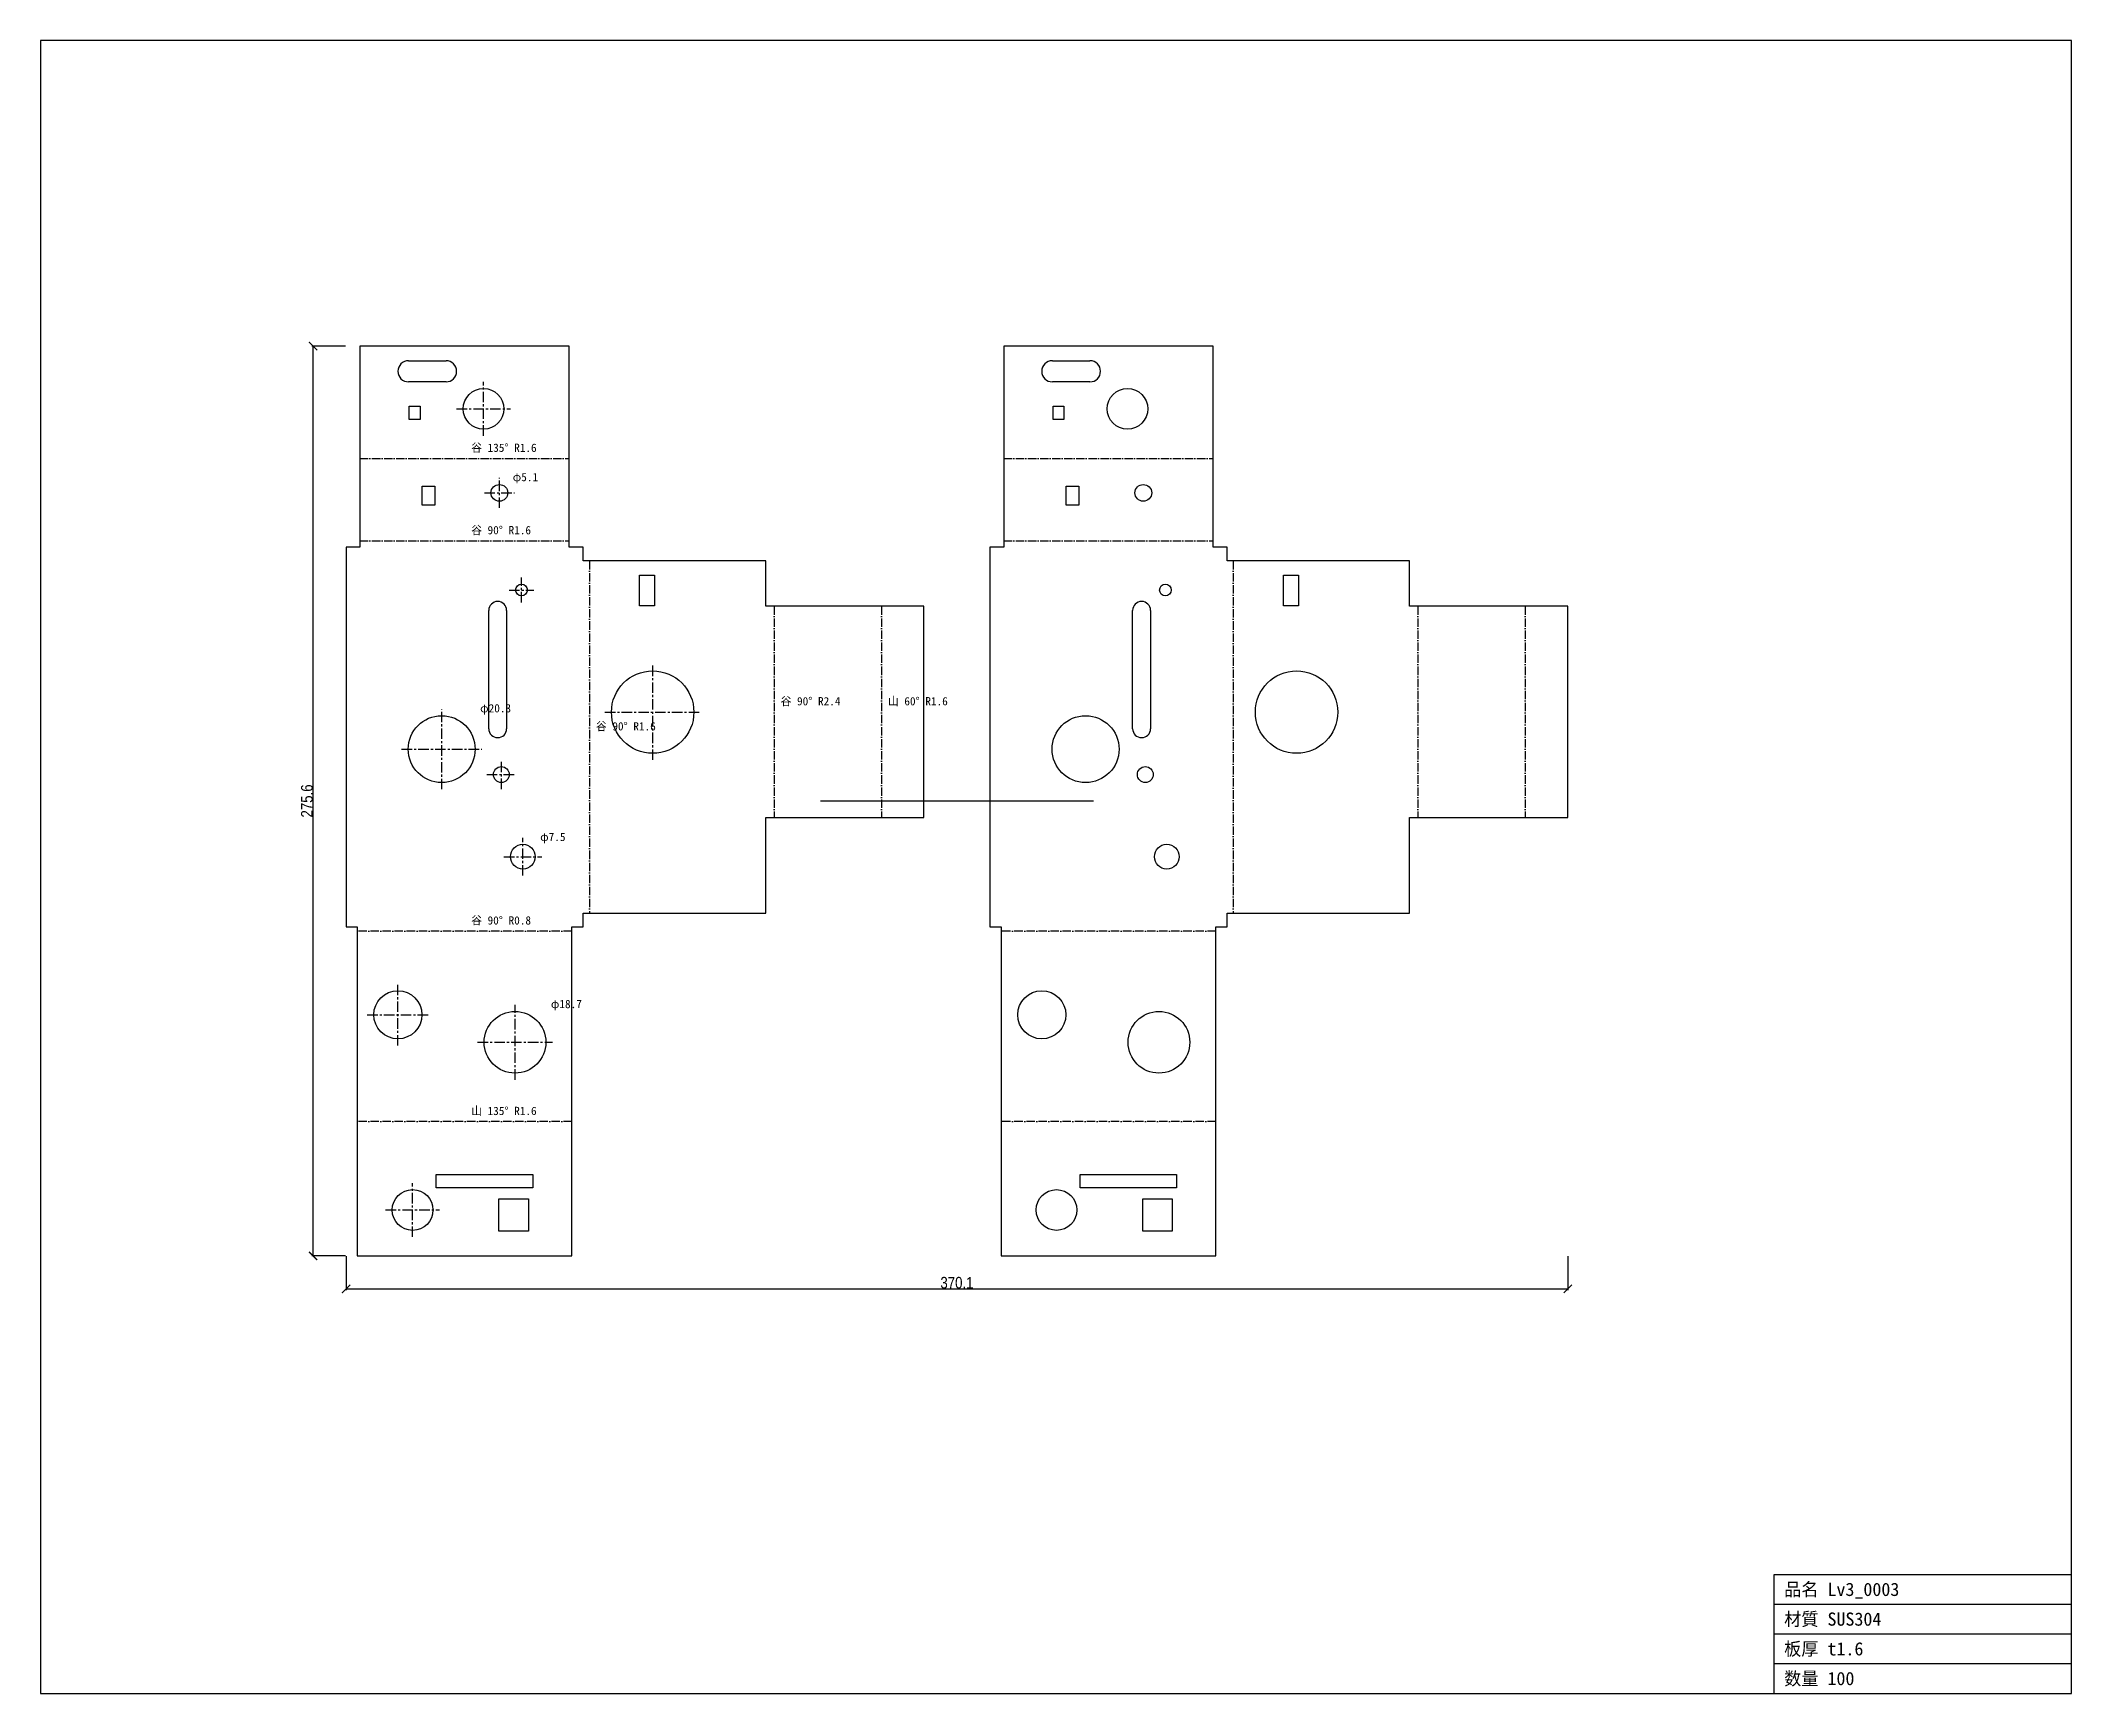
# Model space of a CAD drawing. Header units: millimetres. Extents: x -93 to 523, y -232 to 268.
import ezdxf

# ---------------------------------------------------------------- set-up
doc = ezdxf.new("R2010")
doc.units = ezdxf.units.MM
doc.linetypes.add('CENTER', pattern=[5.08, 3.175, -0.635, 0.635, -0.635])
doc.linetypes.add('DASHDOT', pattern=[3.556, 2.54, -0.508, 0, -0.508])
for name, color, linetype in [('ケガキ', 7, 'Continuous'), ('中心線', 7, 'Continuous'), ('図枠', 7, 'Continuous'), ('外形', 7, 'Continuous'), ('寸法', 7, 'Continuous'), ('文字', 7, 'Continuous'), ('曲げ線', 7, 'Continuous')]:
    doc.layers.add(name, color=color, linetype=linetype)
doc.styles.add('OpenSansCondensed-Light', font='OpenSansCondensed-Light.ttf')
doc.dimstyles.new('EZDXF', dxfattribs={"dimtxt": 0.25, "dimasz": 0.175, "dimexe": 0.375, "dimexo": 0.125, "dimgap": 0.1, "dimtad": 1, "dimlfac": 100, "dimzin": 12, "dimdsep": 46, "dimtxsty": 'OpenSansCondensed-Light', "dimblk": 'ARCHTICK', "dimcen": 2.5, "dimazin": 3, "dimtfac": 0.5, "dimtmove": 2, "dimatfit": 3})

# ---------------------------------------------------------------- blocks, each defined once
blk = doc.blocks.new('_ARCHTICK')
at = {"color": 0, "linetype": 'BYBLOCK', "const_width": 0.15}
blk.add_lwpolyline([(-0.5, -0.5), (0.5, 0.5)], dxfattribs=at)

msp = doc.modelspace()

# ---------------------------------------------------------------- linework, layer by layer
at = {"layer": 'ケガキ'}
msp.add_line((143.7, 38.16), (226.38, 38.16), dxfattribs=at)
at = {"layer": '中心線', "color": 1, "linetype": 'CENTER'}
for p, q in [((41.65, 148.79), (41.65, 165.1)), ((33.49, 156.94), (49.8, 156.94)), ((46.44, 126.95), (46.44, 136.02)), ((41.91, 131.48), (50.98, 131.48)), ((53.14, 98.29), (53.14, 105.83)), ((49.37, 102.06), (56.91, 102.06)), ((92.87, 50.6), (92.87, 79.56)), ((28.96, 41.71), (28.96, 66)), ((78.39, 65.08), (107.35, 65.08)), ((16.81, 53.86), (41.1, 53.86)), ((47.04, 41.76), (47.04, 50.57)), ((42.64, 46.16), (51.45, 46.16)), ((53.55, 15.55), (53.55, 27.03)), ((47.81, 21.29), (59.29, 21.29)), ((15.7, -35.91), (15.7, -17.32)), ((51.18, -46.28), (51.18, -23.59)), ((6.41, -26.61), (25, -26.61)), ((39.84, -34.93), (62.53, -34.93)), ((20.16, -93.9), (20.16, -77.56)), ((11.99, -85.73), (28.33, -85.73))]:
    msp.add_line(p, q, dxfattribs=at)
at = {"layer": '図枠'}
for p, q in [((522.59, 268.48), (-92.52, 268.48)), ((-92.52, 268.48), (-92.52, -232.15)), ((522.59, -232.15), (522.59, 268.48)), ((432.59, -232.15), (432.59, -196.15)), ((432.59, -196.15), (522.59, -196.15)), ((432.59, -205.15), (522.59, -205.15)), ((432.59, -214.15), (522.59, -214.15)), ((432.59, -223.15), (522.59, -223.15)), ((-92.52, -232.15), (522.59, -232.15))]:
    msp.add_line(p, q, dxfattribs=at)
at = {"layer": '外形'}
for p, q in [((67.61, 175.96), (4.2, 175.96)), ((4.2, 175.96), (4.2, 115.06)), ((67.61, 115.06), (67.61, 175.96)), ((262.65, 175.96), (199.24, 175.96)), ((199.24, 175.96), (199.24, 115.06)), ((262.65, 115.06), (262.65, 175.96)), ((18.91, 171.53), (30.28, 171.53)), ((213.94, 171.53), (225.31, 171.53)), ((30.28, 165.1), (18.91, 165.1)), ((225.31, 165.1), (213.94, 165.1)), ((19.14, 153.76), (19.14, 157.78)), ((19.14, 157.78), (22.42, 157.78)), ((22.42, 157.78), (22.42, 153.76)), ((214.18, 153.76), (214.18, 157.78)), ((214.18, 157.78), (217.46, 157.78)), ((217.46, 157.78), (217.46, 153.76)), ((22.42, 153.76), (19.14, 153.76)), ((217.46, 153.76), (214.18, 153.76)), ((23.08, 127.79), (23.08, 133.5)), ((23.08, 133.5), (26.91, 133.5)), ((26.91, 133.5), (26.91, 127.79)), ((218.12, 127.79), (218.12, 133.5)), ((218.12, 133.5), (221.95, 133.5)), ((221.95, 133.5), (221.95, 127.79)), ((26.91, 127.79), (23.08, 127.79)), ((221.95, 127.79), (218.12, 127.79)), ((4.2, 115.06), (0, 115.06)), ((0, 115.06), (0, 0)), ((71.81, 115.06), (67.61, 115.06)), ((71.81, 110.86), (71.81, 115.06)), ((127.13, 110.86), (71.81, 110.86)), ((127.13, 97.13), (127.13, 110.86)), ((199.24, 115.06), (195.04, 115.06)), ((195.04, 115.06), (195.04, 0)), ((266.85, 115.06), (262.65, 115.06)), ((266.85, 110.86), (266.85, 115.06)), ((322.16, 110.86), (266.85, 110.86)), ((322.16, 97.13), (322.16, 110.86)), ((88.86, 106.55), (93.43, 106.55)), ((88.86, 97.29), (88.86, 106.55)), ((93.43, 106.55), (93.43, 97.29)), ((283.9, 106.55), (288.47, 106.55)), ((283.9, 97.29), (283.9, 106.55)), ((288.47, 106.55), (288.47, 97.29)), ((43.22, 60.06), (43.22, 95.88)), ((48.64, 95.88), (48.64, 60.06)), ((93.43, 97.29), (88.86, 97.29)), ((175.04, 97.13), (127.13, 97.13)), ((175.04, 33.12), (175.04, 97.13)), ((238.25, 60.06), (238.25, 95.88)), ((243.67, 95.88), (243.67, 60.06)), ((288.47, 97.29), (283.9, 97.29)), ((370.07, 97.13), (322.16, 97.13)), ((370.07, 33.12), (370.07, 97.13)), ((127.13, 4.2), (127.13, 33.12)), ((127.13, 33.12), (175.04, 33.12)), ((322.16, 4.2), (322.16, 33.12)), ((322.16, 33.12), (370.07, 33.12)), ((0, 0), (3.4, 0)), ((3.4, 0), (3.4, -99.63)), ((68.41, -99.63), (68.41, 0)), ((68.41, 0), (71.81, 0)), ((71.81, 0), (71.81, 4.2)), ((71.81, 4.2), (127.13, 4.2)), ((195.04, 0), (198.44, 0)), ((198.44, 0), (198.44, -99.63)), ((263.45, -99.63), (263.45, 0)), ((263.45, 0), (266.85, 0)), ((266.85, 0), (266.85, 4.2)), ((266.85, 4.2), (322.16, 4.2)), ((27.27, -79.03), (27.27, -75)), ((27.27, -75), (56.54, -75)), ((56.54, -79.03), (27.27, -79.03)), ((56.54, -75), (56.54, -79.03)), ((222.31, -79.03), (222.31, -75)), ((222.31, -75), (251.58, -75)), ((251.58, -79.03), (222.31, -79.03)), ((251.58, -75), (251.58, -79.03)), ((46.25, -92.13), (46.25, -82.39)), ((46.25, -82.39), (55.21, -82.39)), ((55.21, -82.39), (55.21, -92.13)), ((241.29, -92.13), (241.29, -82.39)), ((241.29, -82.39), (250.25, -82.39)), ((250.25, -82.39), (250.25, -92.13)), ((55.21, -92.13), (46.25, -92.13)), ((250.25, -92.13), (241.29, -92.13)), ((3.4, -99.63), (68.41, -99.63)), ((198.44, -99.63), (263.45, -99.63))]:
    msp.add_line(p, q, dxfattribs=at)
for centre, radius in [((41.65, 156.94), 6.16), ((236.68, 156.94), 6.16), ((46.44, 131.48), 2.54), ((241.48, 131.48), 2.54), ((53.14, 102.06), 1.77), ((248.17, 102.06), 1.77), ((92.87, 65.08), 12.48), ((287.9, 65.08), 12.48), ((28.96, 53.86), 10.14), ((224, 53.86), 10.14), ((47.04, 46.16), 2.4), ((242.08, 46.16), 2.4), ((53.55, 21.29), 3.74), ((248.59, 21.29), 3.74), ((15.7, -26.61), 7.29), ((210.74, -26.61), 7.29), ((51.18, -34.93), 9.35), ((246.22, -34.93), 9.35), ((20.16, -85.73), 6.17), ((215.2, -85.73), 6.17)]:
    msp.add_circle(centre, radius, dxfattribs=at)
for centre, radius, start, end in [((18.91, 168.32), 3.21, 90, -90), ((30.28, 168.32), 3.21, -90, 90), ((213.94, 168.32), 3.21, 90, -90), ((225.31, 168.32), 3.21, -90, 90), ((45.93, 95.88), 2.71, 0, 180), ((240.96, 95.88), 2.71, 0, 180), ((45.93, 60.06), 2.71, 180, 0), ((240.96, 60.06), 2.71, 180, 0)]:
    msp.add_arc(centre, radius, start, end, dxfattribs=at)
at = {"layer": '曲げ線', "color": 4, "linetype": 'DASHDOT'}
for p, q in [((4.2, 141.91), (67.61, 141.91)), ((199.24, 141.91), (262.65, 141.91)), ((4.2, 116.95), (67.61, 116.95)), ((199.24, 116.95), (262.65, 116.95)), ((73.7, 110.86), (73.7, 4.2)), ((268.74, 110.86), (268.74, 4.2)), ((129.64, 97.13), (129.64, 33.12)), ((162.15, 97.13), (162.15, 33.12)), ((324.68, 97.13), (324.68, 33.12)), ((357.19, 97.13), (357.19, 33.12)), ((68.41, -1.26), (3.4, -1.26)), ((263.45, -1.26), (198.44, -1.26)), ((68.41, -58.97), (3.4, -58.97)), ((263.45, -58.97), (198.44, -58.97))]:
    msp.add_line(p, q, dxfattribs=at)

# ---------------------------------------------------------------- texts
at = {"layer": '文字'}
for s, height, p in [('谷 135° R1.6', 2.5, (37.91, 143.91)), ('φ5.1', 2.5, (50.48, 135.02)), ('谷 90° R1.6', 2.5, (37.91, 118.95)), ('谷 90° R2.4', 2.5, (131.64, 67.13)), ('山 60° R1.6', 2.5, (164.15, 67.13)), ('φ20.3', 2.5, (40.6, 65)), ('谷 90° R1.6', 2.5, (75.7, 59.53)), ('φ7.5', 2.5, (58.79, 26.03)), ('谷 90° R0.8', 2.5, (37.91, 0.74)), ('φ18.7', 2.5, (62.03, -24.59)), ('山 135° R1.6', 2.5, (37.91, -56.97)), ('品名 Lv3_0003', 4, (435.59, -202.65)), ('材質 SUS304', 4, (435.59, -211.65)), ('板厚 t1.6', 4, (435.59, -220.65)), ('数量 100', 4, (435.59, -229.65))]:
    msp.add_text(s, height=height, dxfattribs=at).set_placement(p)

# ---------------------------------------------------------------- dimensions: what is measured, and where the dimension line sits
at = {"layer": '寸法'}
msp.add_linear_dim(base=(-10, -99.63), p1=(0, -99.63), p2=(0, 175.96), angle=90, dimstyle='EZDXF', override={"dimtxt": 3.5, "dimasz": 2.5, "dimdec": 1, "dimlfac": 1}, dxfattribs=at).render()
msp.add_linear_dim(base=(0, -109.63), p1=(0, -99.63), p2=(370.07, -99.63), dimstyle='EZDXF', override={"dimtxt": 3.5, "dimasz": 2.5, "dimdec": 1, "dimlfac": 1}, dxfattribs=at).render()

doc.saveas('drawing.dxf')
